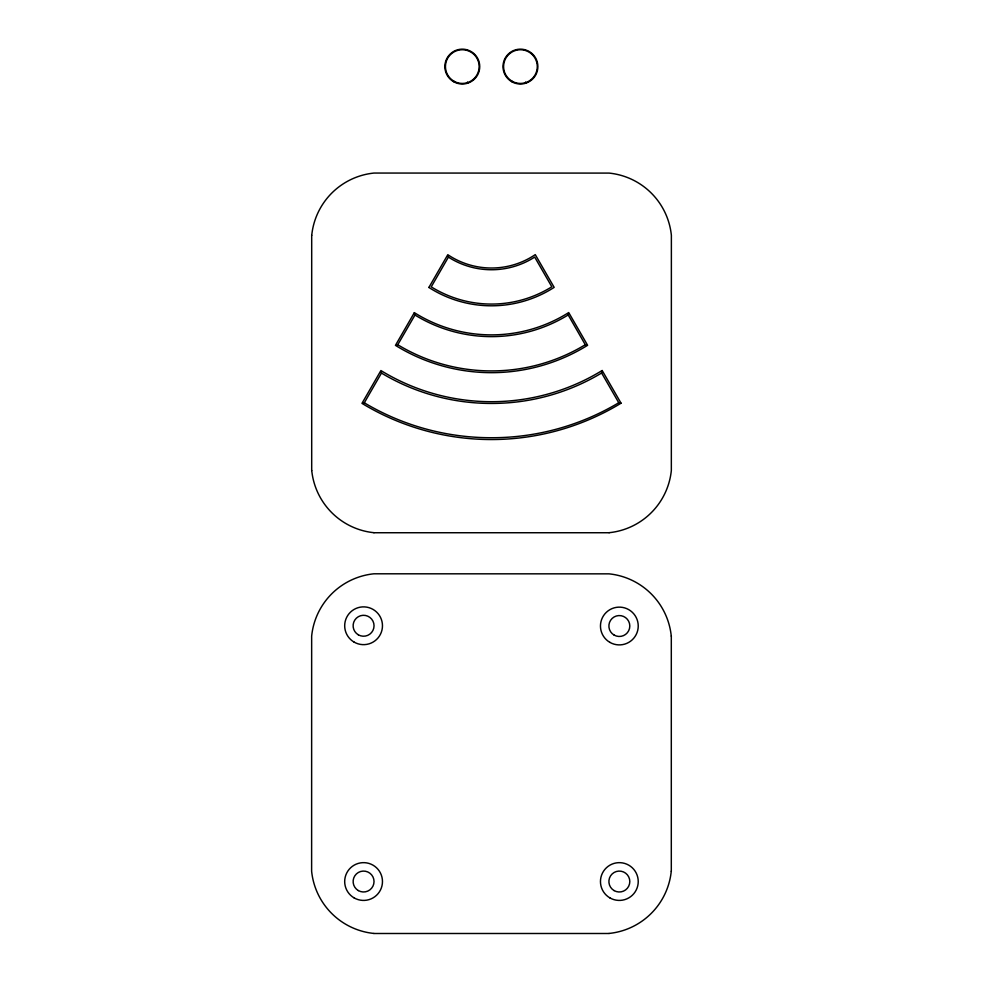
<?xml version="1.0" encoding="UTF-8"?>
<svg xmlns="http://www.w3.org/2000/svg" width="983" height="983" viewBox="0 0 983 983"><rect width="100%" height="100%" fill="white"/><g stroke="black" fill="none" stroke-linecap="round" stroke-linejoin="round"><path stroke-width="1.47" d="M311.697 235.318L311.697 470.476M671.303 871.221L671.303 636.062M568.395 313.823L568.199 314.621M568.137 314.843L585.266 344.701L586.273 344.959M601.879 371.82L601.584 372.95L618.737 402.686L619.781 402.956M428.895 287.429L447.806 254.695A78.259 78.259 0 0 0 535.268 254.622L554.166 287.368A115.883 115.883 0 0 1 428.883 287.454M363.292 403.018L364.337 402.747L381.49 373.036L381.183 371.857M396.8 345.033L397.734 344.787L414.973 315.051L414.666 313.86M467.724 83.162L467.441 82.081M525.844 83.162L525.561 82.081M397.734 344.787L397.808 344.775A180.553 180.553 0 0 0 491.488 370.91A180.54 180.54 0 0 0 585.266 344.726M609.116 532.737L373.958 532.737M609.042 933.494L373.884 933.494M602.198 370.554L621.109 403.3M448.088 255.936L448.383 257.165L431.242 286.852A113.979 113.979 0 0 0 551.819 286.79L534.691 257.079A79.881 79.881 0 0 1 448.494 257.165M671.266 636.075A69.646 69.646 0 0 0 609.03 573.851L373.884 573.802A69.633 69.633 0 0 0 311.66 636.075L311.623 871.221A69.633 69.633 0 0 0 373.884 933.445M671.266 871.221A69.646 69.646 0 0 1 609.03 933.445M602.161 370.493A211.824 211.824 0 0 1 380.913 370.554L361.965 403.362A249.535 249.535 0 0 0 621.047 403.202M609.116 532.7A69.646 69.646 0 0 0 671.34 470.476L671.377 235.318A69.646 69.646 0 0 0 609.116 173.094L373.958 173.057A69.633 69.633 0 0 0 311.734 235.318M373.958 532.7A69.633 69.633 0 0 1 311.734 470.476M618.762 402.735A247.446 247.446 0 0 1 491.488 437.73A247.446 247.446 0 0 1 364.3 402.797M601.596 373.012A213.262 213.262 0 0 1 491.488 403.435A213.274 213.274 0 0 1 381.465 373.073M568.1 314.99A146.393 146.393 0 0 1 415.01 315.051M414.359 312.619L395.449 345.365A182.531 182.531 0 0 0 587.613 345.291L568.715 312.557A144.845 144.845 0 0 1 414.347 312.643M354.126 897.897A18.898 18.898 0 0 0 382.473 881.53A18.898 18.898 0 0 0 354.126 865.175A18.898 18.898 0 0 0 354.126 897.897M354.126 642.12A18.898 18.898 0 0 0 382.473 625.766A18.898 18.898 0 0 0 354.126 609.399A18.898 18.898 0 0 0 354.126 642.12M609.902 642.378A18.898 18.898 0 0 0 638.237 626.024A18.898 18.898 0 0 0 609.902 609.657A18.898 18.898 0 0 0 609.902 642.378M609.902 897.897A18.898 18.898 0 0 0 638.237 881.53A18.898 18.898 0 0 0 609.902 865.175A18.898 18.898 0 0 0 609.902 897.897M614.117 635.079A10.469 10.469 0 0 0 629.808 626.024A10.469 10.469 0 0 0 614.117 616.955A10.469 10.469 0 0 0 614.117 635.079M614.117 890.598A10.469 10.469 0 0 0 629.808 881.53A10.469 10.469 0 0 0 614.117 872.474A10.469 10.469 0 0 0 614.117 890.598M358.353 890.586A10.457 10.457 0 0 0 374.031 881.53A10.457 10.457 0 0 0 358.353 872.474A10.457 10.457 0 0 0 358.353 890.586M358.34 634.821A10.469 10.469 0 0 0 374.044 625.766A10.469 10.469 0 0 0 358.34 616.697A10.469 10.469 0 0 0 358.34 634.821M453.581 81.687A17.436 17.436 0 0 0 479.741 66.586A17.436 17.436 0 0 0 453.581 51.485A17.436 17.436 0 0 0 453.581 81.687M453.876 81.184A16.858 16.858 0 0 0 479.163 66.586A16.858 16.858 0 0 0 453.876 51.988A16.858 16.858 0 0 0 453.876 81.184M511.713 81.687A17.436 17.436 0 0 0 537.873 66.586A17.436 17.436 0 0 0 511.713 51.485A17.436 17.436 0 0 0 511.713 81.687M512.008 81.184A16.858 16.858 0 0 0 537.296 66.586A16.858 16.858 0 0 0 512.008 51.988A16.858 16.858 0 0 0 512.008 81.184"/></g></svg>
